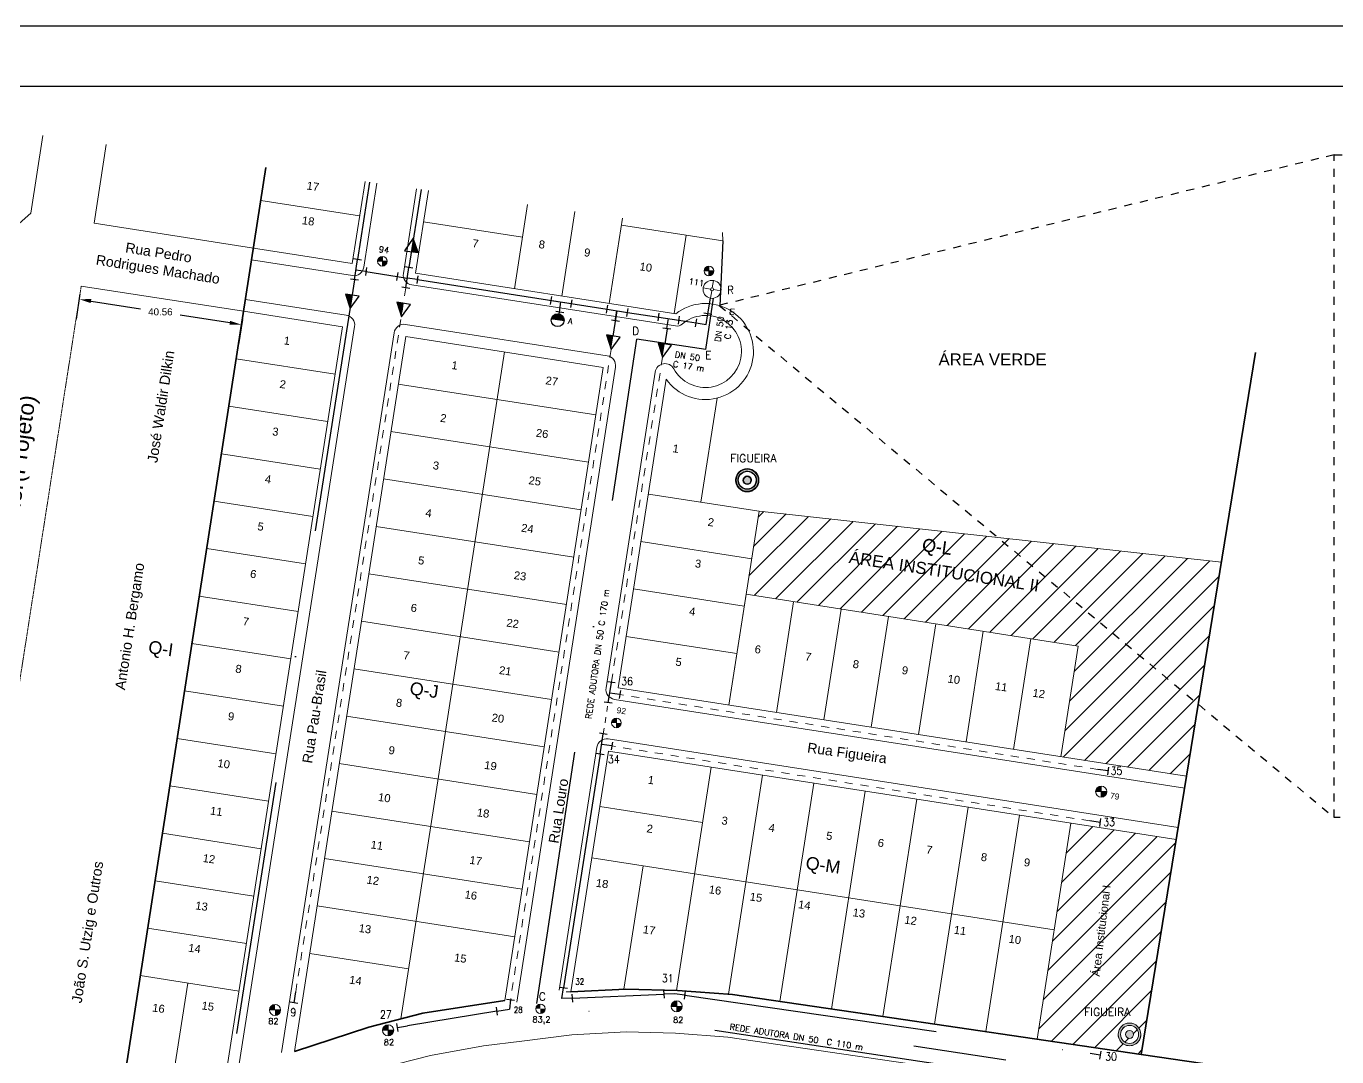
# Model space of a CAD drawing. Header units: millimetres. Extents: x 100 to 940, y 100 to 694.
# Drawn here: x 269.4 to 596.9, y 436.5 to 693.9 of the extents above; entities that cross this region are included whole.
import ezdxf
from ezdxf.enums import TextEntityAlignment as Align

# ---------------------------------------------------------------- set-up
doc = ezdxf.new("R2010")
doc.units = ezdxf.units.MM
for name, pattern in [('DASHDOT', [25.4, 12.7, -6.35, 0, -6.35]), ('DASHED', [0.75, 0.5, -0.25]), ('TRACO_06', [8, 6, -2]), ('TRACO_15', [8, 2, -2, 2, -2])]:
    doc.linetypes.add(name, pattern=pattern)
for name, color, linetype, lineweight in [('AREA_LOTE', 7, 'Continuous', 5), ('COTAS EXTERNAS', 7, 'Continuous', 5), ('COTAS LOTES', 7, 'Continuous', 9), ('COTAS_LOTES', 7, 'Continuous', 0), ('DIVISA', 7, 'Continuous', 35), ('DIVISA LOTES', 7, 'Continuous', 20), ('DIVISA VIZINHOS', 7, 'Continuous', 9), ('FIGUEIRA', 7, 'Continuous', 5), ('MEIO-FIO', 7, 'Continuous', 0), ('NOME RUAS', 7, 'Continuous', 15), ('NUMERO LOTE', 7, 'Continuous', 5), ('NUMERO QUADRA', 7, 'Continuous', 20), ('REDE_AGUA', 1, 'TRACO_06', 20), ('SISTEMA VIARIO', 7, 'Continuous', 20), ('TEXTOS', 7, 'Continuous', 9)]:
    doc.layers.add(name, color=color, linetype=linetype, lineweight=lineweight)
for name, color, linetype in [('ARV', 7, 'Continuous'), ('entrada_booster', 7, 'Continuous'), ('MATO', 104, 'Continuous'), ('tubulação agua', 1, 'DASHDOT')]:
    doc.layers.add(name, color=color, linetype=linetype)
doc.styles.add('2mm', font='romans.shx', dxfattribs={"height": 2})
doc.styles.add('3_5mm', font='romans.shx', dxfattribs={"height": 3.5})
doc.styles.get("Standard").update_dxf_attribs({"font": 'arial.ttf'})
doc.dimstyles.get("Standard").update_dxf_attribs({"dimtxt": 3, "dimasz": 3, "dimexe": 5, "dimexo": 2, "dimgap": 2, "dimtad": 0, "dimtih": 1, "dimtoh": 1, "dimdec": 4, "dimzin": 0, "dimdsep": 46, "dimtxsty": 'Standard', "dimcen": 2, "dimadec": 0, "dimazin": 0, "dimtfac": 1, "dimtdec": 4, "dimtofl": 0, "dimtmove": 0, "dimatfit": 3, "dimfxl": 1, "dimtolj": 1, "dimtzin": 0, "dimarcsym": 0})

# ---------------------------------------------------------------- blocks, each defined once
blk = doc.blocks.new('*D21')
at = {"layer": 'COTAS LOTES', "color": 0, "lineweight": -2, "transparency": 16777216}
for p, q in [((282.82, 627.07), (281.84, 620.81)), ((285.58, 625.29), (297.92, 623.36)), ((320.24, 619.86), (307.89, 621.8)), ((323.41, 620.71), (322.43, 614.46))]:
    blk.add_line(p, q, dxfattribs=at)
at = {"layer": 'COTAS LOTES', "color": 0, "transparency": 16777216}
for points in [[(285.65, 625.78), (285.5, 624.8), (282.61, 625.75)], [(320.32, 620.36), (320.16, 619.37), (323.21, 619.4)]]:
    blk.add_solid(points, dxfattribs=at)
at = {"layer": 'Defpoints', "color": 0, "transparency": 16777216}
for p in [(283.13, 629.04), (323.72, 622.69), (323.21, 619.4)]:
    blk.add_point(p, dxfattribs=at)
at = {"layer": 'COTAS LOTES', "transparency": 16777216, "insert": (302.91, 622.58), "char_height": 1.75, "attachment_point": 5}
blk.add_mtext('\\A1;40.56', dxfattribs=at)

msp = doc.modelspace()

# ---------------------------------------------------------------- hatches: boundary and pattern name
msp.add_hatch(color=1).paths.add_polyline_path([(400.59651, 620.72603), (403.77912, 620.28596, 0.034364084), (403.79426, 620.50599, 0.933555148)])
at = {"layer": 'ARV'}
h = msp.add_hatch(color=1, dxfattribs=at)
h.paths.add_polyline_path([(365.72562, 637.62581), (367.32181, 637.40947), (366.13677, 640.88065)])
h.paths.add_polyline_path([(365.63303, 637.63835), (365.72562, 637.62581), (366.13677, 640.88065), (366.09068, 641.01565)])
h = msp.add_hatch(color=1, dxfattribs=at)
h.paths.add_polyline_path([(350.78614, 626.76983), (349.19737, 627.03521), (350.27497, 623.52919)])
h.paths.add_polyline_path([(350.8783, 626.75444), (350.78614, 626.76983), (350.27497, 623.52919), (350.31688, 623.39283)])
h = msp.add_hatch(color=1, dxfattribs=at)
h.paths.add_polyline_path([(363.62402, 624.76006), (362.03525, 625.02543), (363.11285, 621.51942)])
h.paths.add_polyline_path([(363.71618, 624.74467), (363.62402, 624.76006), (363.11285, 621.51942), (363.15476, 621.38306)])
h = msp.add_hatch(color=1, dxfattribs=at)
h.paths.add_polyline_path([(415.99036, 616.5622), (414.40159, 616.82758), (415.47918, 613.32156)])
h.paths.add_polyline_path([(416.08252, 616.54681), (415.99036, 616.5622), (415.47918, 613.32156), (415.5211, 613.1852)])
h = msp.add_hatch(color=1, dxfattribs=at)
h.paths.add_polyline_path([(428.84299, 614.60981), (427.25422, 614.87519), (428.33182, 611.36917)])
h.paths.add_polyline_path([(428.93515, 614.59442), (428.84299, 614.60981), (428.33182, 611.36917), (428.37373, 611.23281)])
at = {"layer": 'COTAS LOTES'}
h = msp.add_hatch(dxfattribs=at)
h.set_pattern_fill('ANSI31', color=256, scale=35, style=0)
h.set_pattern_definition([(45, (63.077, 361.54), (-3.093592, 3.093592), [])])
h.paths.add_polyline_path([(532.26333, 539.13885), (527.934, 511.47557), (558.15239, 506.74636, -0.419910367), (559.52067, 507.74632), (568.08471, 560.06345), (452.52051, 572.87431), (449.27351, 552.12685)])
h.paths.add_polyline_path([(530.0179, 521.3696), (531.14533, 528.57358), (533.73876, 528.1677), (532.61133, 520.96372)], flags=24)
h.paths.add_polyline_path([(492.6644, 548.98959), (499.86838, 547.86216), (499.46251, 545.26873), (492.25853, 546.39616)], flags=24)
h.paths.add_polyline_path([(562.16938, 523.93404), (563.68014, 533.58737), (560.65447, 534.0609), (559.14371, 524.40756)], flags=24)
h.paths.add_polyline_path([(452.90044, 557.42696), (454.20826, 565.78358), (451.61482, 566.18945), (450.307, 557.83284)], flags=24)
h.paths.add_polyline_path([(540.53797, 510.13843), (548.17129, 509.06564), (548.55749, 511.81363), (540.92418, 512.88643)], flags=24)
h.paths.add_polyline_path([(470.15734, 564.3636), (527.99286, 555.57137), (527.31653, 551.12248), (469.48102, 559.91471)], flags=24)
h.paths.add_polyline_path([(477.74287, 553.08352), (508.14359, 548.46196), (508.93263, 553.65233), (478.53192, 558.27388)], flags=24)
h.paths.add_polyline_path([(492.25613, 566.63175), (502.29085, 565.22146), (501.62282, 560.46817), (491.5881, 561.87846)], flags=24)
h = msp.add_hatch(dxfattribs=at)
h.set_pattern_fill('ANSI31', color=256, scale=35, style=0)
h.set_pattern_definition([(45, (63.09, 361.5492), (-3.093592, 3.093592), [])])
h.paths.add_polyline_path([(556.75495, 490.78154), (530.41279, 494.90412), (521.96435, 440.92084), (547.96631, 437.09231)])
h.paths.add_polyline_path([(547.86828, 442.09291, -1), (542.19844, 442.09291, -1)], flags=16)
h.paths.add_polyline_path([(547.29013, 442.09291, -1), (542.77659, 442.09291, -1)], flags=0)
h.paths.add_polyline_path([(546.02289, 442.09291, -1), (544.04382, 442.09291, -1)], flags=0)
h.paths.add_polyline_path([(538.81484, 492.76479), (547.05883, 491.60617), (546.67262, 488.85818), (538.42864, 490.01679)], flags=24)
h.paths.add_polyline_path([(548.66333, 461.65637), (549.88839, 469.1401), (552.47891, 468.71604), (551.25385, 461.23231)], flags=24)
h.paths.add_polyline_path([(525.77272, 464.9553), (527.0449, 472.72686), (529.63542, 472.3028), (528.36324, 464.53124)], flags=24)
h.paths.add_polyline_path([(534.3498, 450.67785), (538.63341, 485.75056), (541.61128, 485.38686), (537.32767, 450.31415)], flags=24)
h.paths.add_polyline_path([(538.39474, 456.99961), (540.81942, 476.85209), (544.12816, 476.44798), (541.70348, 456.5955)], flags=24)
h.paths.add_polyline_path([(533.55845, 446.20228), (546.9394, 446.19164), (546.94178, 449.19164), (533.56083, 449.20228)], flags=24)
h.paths.add_polyline_path([(530.41108, 442.36959), (538.65507, 441.21098), (538.26886, 438.46298), (530.02488, 439.6216)], flags=24)
at = {"layer": 'COTAS_LOTES'}
h = msp.add_hatch(color=256, dxfattribs=at)
h.paths.add_polyline_path([(537.99282, 502.7579), (537.99282, 504.16142, 0.414213562), (536.5893, 502.7579)])
h.paths.add_polyline_path([(537.99282, 502.7579), (537.99282, 501.35438, 0.414213562), (539.39634, 502.7579)])
h = msp.add_hatch(color=256, dxfattribs=at)
h.paths.add_polyline_path([(331.56342, 448.22432), (331.56342, 449.62784, 0.414213562), (330.1599, 448.22432)])
h.paths.add_polyline_path([(331.56342, 448.22432), (331.56342, 446.8208, 0.414213562), (332.96694, 448.22432)])
h = msp.add_hatch(color=256, dxfattribs=at)
h.paths.add_polyline_path([(431.91731, 449.13398), (431.91731, 450.5375, 0.414213562), (430.51379, 449.13398)])
h.paths.add_polyline_path([(431.91731, 449.13398), (431.91731, 447.73046, 0.414213562), (433.32083, 449.13398)])
h = msp.add_hatch(color=256, dxfattribs=at)
h.paths.add_polyline_path([(359.81648, 443.14066), (359.81648, 444.54418, 0.414213562), (358.41296, 443.14066)])
h.paths.add_polyline_path([(359.81648, 443.14066), (359.81648, 441.73714, 0.414213562), (361.22, 443.14066)])
at = {"layer": 'FIGUEIRA'}
h = msp.add_hatch(color=256, dxfattribs=at)
h.paths.add_polyline_path([(446.72122, 580.53576, 1), (452.38861, 580.54051, 1)])
h.paths.add_polyline_path([(451.81071, 580.54002, -1), (447.29912, 580.53624, -1)], flags=16)
h.paths.add_polyline_path([(450.54402, 580.53896, -1), (448.56581, 580.5373, -1)], flags=0)
h.paths.add_polyline_path([(440.5383, 584.63437), (460.60106, 584.63524), (460.60087, 589.13329), (440.5381, 589.13243)], flags=9)
h = msp.add_hatch(color=256, dxfattribs=at)
h.paths.add_polyline_path([(542.2376, 442.1256, 1), (547.90499, 442.13035, 1)])
h.paths.add_polyline_path([(547.32709, 442.12987, -1), (542.8155, 442.12609, -1)], flags=16)
h.paths.add_polyline_path([(546.06041, 442.12881, -1), (544.08219, 442.12715, -1)], flags=0)
h.paths.add_polyline_path([(536.05468, 446.22421), (556.11744, 446.22508), (556.11725, 450.72314), (536.05448, 450.72227)], flags=9)
at = {"layer": 'TEXTOS'}
h = msp.add_hatch(color=256, dxfattribs=at)
h.paths.add_polyline_path([(358.38014, 636.41185, 0.414213562), (357.19325, 635.22496), (358.38014, 635.22496)])
h.paths.add_polyline_path([(359.56703, 635.22496), (358.38014, 635.22496), (358.38014, 634.03807, 0.414213562)])
h = msp.add_hatch(color=256, dxfattribs=at)
h.paths.add_polyline_path([(357.19325, 635.22496), (358.38014, 635.22496), (358.38014, 636.41185, 0.414213562)])
h.paths.add_polyline_path([(359.56703, 635.22496), (358.38014, 635.22496), (358.38014, 634.03807, 0.414213562)])
h = msp.add_hatch(color=256, dxfattribs=at)
h.paths.add_polyline_path([(438.79986, 632.8035), (439.98675, 632.8035), (439.98675, 633.99039, 0.414213562)])
h.paths.add_polyline_path([(441.17365, 632.8035), (439.98675, 632.8035), (439.98675, 631.6166, 0.414213562)])
h = msp.add_hatch(color=256, dxfattribs=at)
h.paths.add_polyline_path([(439.98675, 633.99039, 0.414213562), (438.79986, 632.8035), (439.98675, 632.8035)])
h.paths.add_polyline_path([(441.17365, 632.8035), (439.98675, 632.8035), (439.98675, 631.6166, 0.414213562)])
h = msp.add_hatch(color=256, dxfattribs=at)
h.paths.add_polyline_path([(416.84736, 521.09766, 0.414213562), (415.66047, 519.91077), (416.84736, 519.91077)])
h.paths.add_polyline_path([(418.03426, 519.91077), (416.84736, 519.91077), (416.84736, 518.72388, 0.414213562)])
h = msp.add_hatch(color=256, dxfattribs=at)
h.paths.add_polyline_path([(415.66047, 519.91077), (416.84736, 519.91077), (416.84736, 521.09766, 0.414213562)])
h.paths.add_polyline_path([(418.03426, 519.91077), (416.84736, 519.91077), (416.84736, 518.72388, 0.414213562)])
h = msp.add_hatch(color=256, dxfattribs=at)
h.paths.add_polyline_path([(397.88553, 449.69838, 0.414213562), (396.69864, 448.51149), (397.88553, 448.51149)])
h.paths.add_polyline_path([(399.07243, 448.51149), (397.88553, 448.51149), (397.88553, 447.32459, 0.414213562)])
h = msp.add_hatch(color=256, dxfattribs=at)
h.paths.add_polyline_path([(396.69864, 448.51149), (397.88553, 448.51149), (397.88553, 449.69838, 0.414213562)])
h.paths.add_polyline_path([(399.07243, 448.51149), (397.88553, 448.51149), (397.88553, 447.32459, 0.414213562)])

# ---------------------------------------------------------------- linework, layer by layer
at = {"color": 1}
msp.add_line((402.56164, 622.06834), (402.62659, 622.53806), dxfattribs=at)
for points in [[(100, 100), (940, 100), (940, 693.93939), (100, 693.93939)], [(150, 679), (925, 679), (925, 115), (150, 115)]]:
    msp.add_lwpolyline(points, close=True)
for points in [[(452.38861, 580.54051, -1), (446.72122, 580.53576, -1)], [(451.81071, 580.54002, -1), (447.29912, 580.53624, -1)], [(450.54402, 580.53896, -1), (448.56581, 580.5373, -1)]]:
    msp.add_lwpolyline(points, format="xyb", close=True)
msp.add_circle((402.18781, 620.50599), 1.60645, dxfattribs=at)
at = {"layer": 'ARV'}
msp.add_line((443.48221, 640.3377), (442.68678, 624.13677), dxfattribs=at)
at = {"layer": 'ARV', "color": 3}
for points in [[(452.38148, 580.33726, -0.991509749), (446.72533, 580.69077, -1.008562952)], [(452.38861, 580.54051, 1), (446.72122, 580.53576, 1)], [(452.38861, 580.53813, -1.02731589), (446.72533, 580.69077, -0.973002325), (452.38861, 580.54051, -1.027746773), (446.72533, 580.69077, -0.973410428)], [(452.38861, 580.54051, -1), (446.72122, 580.53576, -1)], [(446.72533, 580.69077, -1.008562952), (452.38148, 580.33726, -0.991509749)], [(452.38861, 580.54051, -1), (446.72122, 580.53576, -1)], [(451.81035, 580.49785, -1.045583869), (447.31201, 580.779, -0.956403431)], [(451.81035, 580.49785, -0.990695185), (447.29912, 580.53624, -0.026961), (447.31201, 580.779, -0.956403431)], [(451.81071, 580.54002, -1), (447.29912, 580.53624, -1)], [(447.31201, 580.779, -0.956403431), (451.81035, 580.49785, -1.045583869)], [(451.81071, 580.54002, -1), (447.29912, 580.53624, -1)], [(448.56583, 580.53115, -0.000264715), (448.56582, 580.5322, -3777.595086636), (448.56583, 580.53115, 0.99647665), (450.54402, 580.53813, 1), (448.56581, 580.53813, 0.001579016), (448.56583, 580.53189, 0.000185764)], [(450.54402, 580.53896, -1), (448.56581, 580.5373, -1)], [(450.46498, 580.15069, 1.224605183), (448.56581, 580.53813, 0.00176475), (448.56583, 580.53115, -1.229026007)], [(450.54402, 580.53896, -1), (448.56581, 580.5373, -1)]]:
    msp.add_lwpolyline(points, format="xyb", close=True, dxfattribs=at)
at = {"layer": 'COTAS EXTERNAS'}
for p, q in [((442.03151, 601.0561), (437.98297, 575.04431)), ((452.50164, 572.78459), (424.84668, 577.08887)), ((450.65694, 560.93247), (423.00199, 565.23675)), ((448.81225, 549.08034), (421.1573, 553.38463)), ((532.23828, 539.13052), (449.27342, 552.04337)), ((446.96756, 537.22822), (419.31261, 541.5325)), ((559.31745, 506.59098), (417.31419, 528.6927)), ((556.74702, 490.8054), (414.8546, 512.88987)), ((438.38206, 495.06556), (412.70246, 499.0624)), ((526.26223, 468.23684), (410.70404, 486.2226))]:
    msp.add_line(p, q, dxfattribs=at)
for points in [[(446.72122, 580.53576, -1), (452.38861, 580.54051, -1)], [(447.29912, 580.53624, -1), (451.81071, 580.54002, -1)], [(448.56581, 580.5373, -1), (450.54402, 580.53896, -1)], [(547.90499, 442.13035, -1), (542.2376, 442.1256, -1)], [(547.32709, 442.12987, -1), (542.8155, 442.12609, -1)], [(546.06041, 442.12881, -1), (544.08219, 442.12715, -1)]]:
    msp.add_lwpolyline(points, format="xyb", close=True, dxfattribs=at)
at = {"layer": 'COTAS_LOTES'}
for p, q in [((536.5893, 502.7579), (539.39634, 502.7579)), ((537.99282, 504.16142), (537.99282, 501.35438)), ((430.51379, 449.13398), (433.32083, 449.13398)), ((431.91731, 450.5375), (431.91731, 447.73046)), ((330.1599, 448.22432, 63.85201), (332.96694, 448.22432, 63.85201)), ((358.41296, 443.14066), (361.22, 443.14066)), ((359.81648, 444.54418), (359.81648, 441.73714))]:
    msp.add_line(p, q, dxfattribs=at)
for centre in [(537.99282, 502.7579), (331.56342, 448.22432, 63.85201), (431.91731, 449.13398), (359.81648, 443.14066)]:
    msp.add_circle(centre, 1.40352, dxfattribs=at)
at = {"layer": 'Defpoints', "color": 0, "linetype": 'ByBlock'}
for p in [(422.22199, 453.00403), (422.22199, 453.00402), (384.41198, 450.23526)]:
    msp.add_point(p, dxfattribs=at)
at = {"layer": 'DIVISA'}
for p, q in [((329.30332, 658.67427), (291.5118, 415.86437)), ((576.55521, 612.45199), (548.00273, 437.10475)), ((405.49135, 452.73117), (419.17618, 453.44898)), ((419.17618, 453.44898), (432.15757, 453.11443)), ((432.15757, 453.11443), (445.88467, 452.08103)), ((445.88467, 452.08103), (482.86157, 446.66823)), ((368.45027, 447.40072), (388.97445, 450.60283)), ((354.99936, 443.95124), (368.45027, 447.40072)), ((482.86157, 446.66823), (521.30468, 441.0408)), ((336.41264, 437.87071), (354.99936, 443.95124)), ((521.30468, 441.0408), (548.00717, 437.132)), ((548.00717, 437.132), (597.59119, 429.87373))]:
    msp.add_line(p, q, dxfattribs=at)
at = {"layer": 'DIVISA LOTES'}
for p, q in [((328.01272, 650.38216), (352.70464, 646.53905)), ((394.62138, 649.37263), (391.3547, 628.38423)), ((406.49739, 647.68142), (403.20682, 626.53954)), ((418.37853, 645.98949), (415.06406, 624.69405)), ((368.66119, 645.06714), (393.35311, 641.22403)), ((418.11342, 644.28616), (443.48221, 640.3377)), ((443.48221, 640.3377), (443.37239, 642.43023)), ((434.29837, 641.7671), (431.249, 622.17499)), ((388.89511, 612.5814), (362.96713, 445.99458)), ((321.86374, 610.87509), (346.55566, 607.03198)), ((362.35849, 604.57239), (411.74234, 596.88617)), ((320.01905, 599.02297), (344.71097, 595.17986)), ((360.5138, 592.72027), (409.89764, 585.03405)), ((318.17435, 587.17084), (342.86628, 583.32773)), ((358.66911, 580.86814), (408.05295, 573.18192)), ((316.32966, 575.31872), (341.02158, 571.47561)), ((356.82441, 569.01602), (406.20826, 561.3298)), ((314.48497, 563.4666), (339.17689, 559.62349)), ((354.97972, 557.1639), (404.36356, 549.47768)), ((312.64028, 551.61448), (337.3322, 547.77137)), ((353.13503, 545.31178), (402.51887, 537.62556)), ((310.79558, 539.76235), (335.48751, 535.91924)), ((351.29034, 533.45965), (400.67418, 525.77343)), ((308.95089, 527.91023), (333.64281, 524.06712)), ((349.44564, 521.60753), (398.82949, 513.92131)), ((307.1062, 516.05811), (331.79812, 512.215)), ((347.60095, 509.75541), (396.98479, 502.06919)), ((305.2615, 504.20599), (329.95343, 500.36288)), ((345.75626, 497.90329), (395.1401, 490.21707)), ((303.41681, 492.35386), (328.10873, 488.51075)), ((343.91156, 486.05116), (393.29541, 478.36494)), ((301.57212, 480.50174), (326.26404, 476.65863)), ((342.06687, 474.19904), (391.45072, 466.51282)), ((299.72743, 468.64962), (324.41935, 464.80651)), ((340.22218, 462.34692), (364.9141, 458.50381)), ((297.88273, 456.7975), (322.57466, 452.95439)), ((309.73486, 454.9528), (304.70309, 422.62376))]:
    msp.add_line(p, q, dxfattribs=at)
at = {"layer": 'entrada_booster', "linetype": 'TRACO_15'}
for p, q in [((596.17004, 661.8228), (442.54124, 624.21468)), ((442.54124, 624.21468), (596.17004, 496.32818))]:
    msp.add_line(p, q, dxfattribs=at)
msp.add_lwpolyline([(596.17004, 661.8228), (737.71171, 661.8228), (737.71171, 496.32818), (596.17004, 496.32818)], close=True, dxfattribs=at)
at = {"layer": 'FIGUEIRA'}
for centre, radius in [((449.55491, 580.53813), 2.8337), ((449.55491, 580.53813), 2.2558), ((449.55491, 580.53813), 0.98911), ((545.0713, 442.12798), 2.8337), ((545.0713, 442.12798), 2.2558), ((545.0713, 442.12798), 0.98911)]:
    msp.add_circle(centre, radius, dxfattribs=at)
at = {"layer": 'MATO'}
for points in [[(451.81071, 580.54002, -1), (447.29912, 580.53624, -1)], [(450.54402, 580.53896, -1), (448.56581, 580.5373, -1)]]:
    msp.add_lwpolyline(points, format="xyb", close=True, dxfattribs=at)
at = {"layer": 'MEIO-FIO'}
for p, q in [((357.01401, 654.72812), (353.74611, 633.73192)), ((366.91069, 653.31878), (363.62288, 632.19468)), ((325.70685, 635.56701), (350.89261, 631.64704)), ((365.70776, 629.34117), (431.66028, 619.07617)), ((324.16961, 625.69024), (349.35537, 621.77027)), ((351.44025, 618.91677), (321.76099, 429.27435)), ((364.17052, 619.4644), (414.54204, 611.62446)), ((361.31999, 617.37058), (333.18786, 437.61389)), ((416.62692, 608.77096), (391.93748, 450.14165)), ((426.55359, 607.5543), (414.2743, 528.66004)), ((558.85628, 503.62795), (416.35918, 525.80654)), ((557.20819, 493.76843), (414.82193, 515.92977)), ((411.96843, 513.84489), (402.52832, 453.19234)), ((411.96843, 513.84489), (402.52832, 453.19234))]:
    msp.add_line(p, q, dxfattribs=at)
msp.add_lwpolyline([(184.84323, 387.10115), (220.58061, 387.12928), (230.73301, 387.84183), (240.36876, 389.05719), (252.11841, 391.21223), (259.30327, 392.77739), (266.29242, 394.70629), (276.64146, 398.0183), (286.27524, 401.59665), (295.89179, 406.09097), (319.67394, 418.27726), (332.39504, 424.34986), (345.14646, 429.47476), (357.99371, 433.67766), (370.3956, 436.85812), (383.68369, 439.24137), (393.26917, 440.43997), (405.70907, 442.03251), (419.31874, 442.74637), (431.61802, 442.42941), (444.70721, 441.44403), (595.243, 419.4081)], dxfattribs=at)
for centre, radius, start, end in [((351.27692, 634.11623), 2.49892, 261.1533275, 351.1533275), ((366.09207, 631.81036), 2.49892, 171.1533275, 261.1533275), ((348.97105, 619.30108), 2.49892, 351.1533275, 81.1533275), ((363.78621, 616.99521), 2.49892, 81.1533275, 171.1533275), ((439.10636, 612.68878), 8.99611, 208.6921104, 130.4848943), ((431.96772, 621.05152), 1.99914, 261.1533275, 310.4848943), ((414.15773, 609.15527), 2.49892, 351.1533275, 81.1533275), ((429.02278, 607.16998), 2.49892, 28.6921104, 171.1533275), ((416.74349, 528.27573), 2.49892, 171.1533275, 261.1533275), ((414.43762, 513.46057), 2.49892, 81.1533275, 171.1533275)]:
    msp.add_arc(centre, radius, start, end, dxfattribs=at)
at = {"layer": 'REDE_AGUA', "color": 5, "linetype": 'Continuous', "ltscale": 0.75}
for p, q in [((440.80994, 628.58101), (441.12948, 630.43741)), ((438.53153, 628.6082), (440.39445, 628.28754)), ((440.36613, 626.00265), (440.68567, 627.85906)), ((441.11641, 628.16327), (442.96631, 627.84484))]:
    msp.add_line(p, q, dxfattribs=at)
at = {"layer": 'REDE_AGUA', "linetype": 'TRACO_15'}
for p, q in [((364.23644, 628.61468), (336.73587, 452.767)), ((415.5211, 613.1852), (390.38964, 450.69696)), ((428.37284, 611.23159), (415.59632, 530.0531)), ((537.17666, 508.30463), (417.71501, 527.00052)), ((535.15491, 495.46279), (415.70639, 514.16619))]:
    msp.add_line(p, q, dxfattribs=at)
at = {"layer": 'REDE_AGUA', "linetype": 'TRACO_15', "ltscale": 0.7}
msp.add_line((413.58627, 517.20943), (414.77418, 524.98801), dxfattribs=at)
at = {"layer": 'REDE_AGUA', "color": 5, "linetype": 'Continuous', "ltscale": 0.75}
for radius in [2.25, 0.36634]:
    msp.add_circle((440.75431, 628.21891), radius, dxfattribs=at)
at = {"layer": 'SISTEMA VIARIO'}
for p, q in [((273.56524, 666.61166), (270.55342, 647.26081)), ((289.39992, 664.35672), (286.34489, 644.72821)), ((354.04501, 655.15092), (350.85994, 634.68693)), ((369.87969, 652.89598), (366.66277, 632.22734)), ((270.55342, 647.26081), (164.99166, 553.71974)), ((286.34489, 644.72821), (326.16802, 638.53004)), ((326.16802, 638.53004), (350.85994, 634.68693)), ((366.66277, 632.22734), (431.67972, 622.10795)), ((283.127, 629.0434), (323.70843, 622.72721)), ((323.70843, 622.72721), (348.40035, 618.8841)), ((348.40035, 618.8841), (318.9697, 429.79259)), ((364.20318, 616.42451), (336.41264, 437.87071)), ((364.20318, 616.42451), (413.58703, 608.73829)), ((413.58703, 608.73829), (388.97445, 450.60283)), ((429.31022, 605.76699), (417.31419, 528.6927)), ((452.50164, 572.78459), (444.96914, 524.38842)), ((452.50164, 572.78459), (568.02664, 560.07611)), ((449.27342, 552.04337), (444.96914, 524.38842)), ((461.12555, 550.19868), (456.82126, 522.54373)), ((472.97767, 548.35399), (468.67339, 520.69904)), ((484.82979, 546.5093), (480.52551, 518.85434)), ((496.68191, 544.6646), (492.37763, 517.00965)), ((508.53404, 542.81991), (504.22975, 515.16496)), ((520.38616, 540.97522), (516.08188, 513.32026)), ((532.23828, 539.13052), (527.934, 511.47557)), ((414.8546, 512.88987), (405.49135, 452.73117)), ((440.5342, 508.89304), (431.8539, 453.12226)), ((453.374, 506.89462), (444.85474, 452.15857)), ((466.2138, 504.89621), (457.72378, 450.34798)), ((479.05359, 502.89779), (470.58167, 448.4658)), ((491.89339, 500.89937), (483.43956, 446.58362)), ((504.73319, 498.90095), (496.29745, 444.70144)), ((517.57299, 496.90254), (509.15534, 442.81926)), ((530.41279, 494.90412), (522.01323, 440.93708)), ((423.54384, 484.22418), (418.75044, 453.42665))]:
    msp.add_line(p, q, dxfattribs=at)
at = {"layer": 'SISTEMA VIARIO', "linetype": 'DASHED', "ltscale": 0.35}
msp.add_line((261.52972, 490.28122), (283.127, 629.0434), dxfattribs=at)
at = {"layer": 'SISTEMA VIARIO'}
msp.add_arc((439.10636, 612.68878), 11.99482, 215.2443594, 128.2543942, dxfattribs=at)
at = {"layer": 'TEXTOS'}
for p, q in [((358.38014, 636.41185), (358.38014, 634.03807)), ((357.19325, 635.22496), (359.56703, 635.22496)), ((438.79986, 632.8035), (441.17365, 632.8035)), ((439.98675, 633.99039), (439.98675, 631.6166)), ((416.84736, 521.09766), (416.84736, 518.72388)), ((404.34531, 452.78128), (406.7191, 452.78128))]:
    msp.add_line(p, q, dxfattribs=at)
for centre in [(358.38014, 635.22496), (439.98675, 632.8035), (416.84736, 519.91077), (397.88553, 448.51149)]:
    msp.add_circle(centre, 1.18689, dxfattribs=at)
at = {"layer": 'tubulação agua', "ltscale": 5}
for p, q in [((355.18258, 654.98892), (352.16627, 635.69725)), ((368.06683, 653.15414), (365.01317, 633.68671)), ((354.28282, 632.65455), (362.07751, 631.43467)), ((351.39388, 630.62517), (320.21745, 431.47666)), ((367.12649, 630.6445), (414.57291, 623.25437)), ((439.7214, 622.08738), (440.38055, 626.00017)), ((416.98666, 622.87841), (415.99036, 616.5622)), ((419.64208, 622.45921), (427.42633, 621.30695)), ((432.42206, 620.51829), (436.79253, 619.83431)), ((412.81165, 512.13709), (403.65068, 453.72549)), ((405.7965, 451.20315), (428.71977, 452.14605)), ((433.93081, 451.91358), (535.21716, 437.34422)), ((387.01723, 447.93581), (364.6876, 444.24614))]:
    msp.add_line(p, q, dxfattribs=at)
at = {"layer": 'tubulação agua', "linetype": 'Continuous', "ltscale": 5}
for p, q in [((366.09068, 641.01565), (363.94425, 637.86723)), ((367.32181, 637.40947), (366.09068, 641.01565)), ((353.15125, 635.54683), (351.17417, 635.84876)), ((351.38809, 630.62544), (352.16271, 635.69779)), ((363.94425, 637.86723), (367.32181, 637.40947)), ((354.28282, 632.65455), (351.75687, 633.0403)), ((354.43379, 633.64309), (354.13186, 631.66601)), ((362.23578, 632.42207), (361.91924, 630.44728)), ((365.99491, 633.53678), (364.01784, 633.83871)), ((364.23175, 628.6154), (365.00638, 633.68775)), ((352.37672, 630.47508), (350.39964, 630.777)), ((362.07751, 631.43467), (364.60054, 631.03025)), ((365.22029, 628.46443), (363.24321, 628.76636)), ((367.12649, 630.6445), (364.60054, 631.03025)), ((367.27745, 631.63304), (366.97552, 629.65596)), ((349.19737, 627.03521), (350.31688, 623.39283)), ((352.55924, 626.47367), (349.19737, 627.03521)), ((350.31688, 623.39283), (352.55924, 626.47367)), ((400.40773, 624.46284), (400.71961, 626.43837)), ((405.47612, 623.66271), (405.78799, 625.63824)), ((365.39711, 624.4639), (362.03525, 625.02543)), ((362.03525, 625.02543), (363.15476, 621.38306)), ((363.15476, 621.38306), (365.39711, 624.4639)), ((400.56367, 625.45061), (405.63206, 624.65048)), ((403.73558, 622.36299), (401.76004, 622.67486)), ((402.62659, 622.53806), (402.97664, 625.06968)), ((414.41776, 622.27158), (414.72963, 624.24711)), ((414.57369, 623.25934), (419.64208, 622.45921)), ((416.58821, 620.35444), (416.98666, 622.87841)), ((416.63661, 620.3468), (416.98666, 622.87841)), ((419.48614, 621.47144), (419.79802, 623.44698)), ((427.27039, 620.31918), (427.58227, 622.29472)), ((440.70993, 621.93641), (438.73286, 622.23834)), ((417.62438, 620.19086), (415.64884, 620.50273)), ((427.42633, 621.30695), (432.49472, 620.50682)), ((429.44085, 618.40205), (429.8393, 620.92602)), ((432.58088, 621.50913), (432.26434, 619.53434)), ((436.63659, 618.84654), (436.94847, 620.82207)), ((436.79253, 619.83431), (439.31556, 619.42989)), ((439.31556, 619.42988), (439.7214, 622.08738)), ((417.76345, 616.26604), (414.40159, 616.82758)), ((414.40159, 616.82758), (415.5211, 613.1852)), ((415.5211, 613.1852), (417.76345, 616.26604)), ((430.42862, 618.24611), (428.45308, 618.55798)), ((429.56719, 618.3821), (428.93489, 614.59652)), ((427.25422, 614.87519), (428.37373, 611.23281)), ((430.61609, 614.31365), (427.25422, 614.87519)), ((428.37373, 611.23281), (430.61609, 614.31365)), ((416.58486, 529.90213), (414.60778, 530.20406)), ((414.8217, 524.98075), (415.59632, 530.0531)), ((417.71644, 527.00986), (415.19049, 527.39561)), ((417.8674, 527.9984), (417.56547, 526.02132)), ((415.81024, 524.82978), (413.83316, 525.13171)), ((414.57481, 517.05847), (412.59774, 517.3604)), ((412.81165, 512.13709), (413.58627, 517.20943)), ((415.70639, 514.16619), (413.18044, 514.55194)), ((415.85735, 515.15473), (415.55542, 513.17765)), ((413.80019, 511.98612), (411.82311, 512.28805)), ((539.70261, 507.91888), (537.17666, 508.30463)), ((539.85357, 508.90742), (539.55165, 506.93034)), ((537.69156, 495.07537), (535.16561, 495.46112)), ((537.84252, 496.06391), (537.54059, 494.08683)), ((336.70663, 452.77147), (336.29495, 449.99988)), ((404.63922, 453.57453), (402.66214, 453.87646)), ((403.24484, 451.068), (403.65068, 453.72549)), ((405.74361, 452.20175), (405.84939, 450.20455)), ((428.66483, 453.14454), (428.7747, 451.14756)), ((431.40401, 452.29373), (428.71977, 452.14605)), ((433.93081, 451.91358), (431.40401, 452.29373)), ((434.07958, 452.90245), (433.78203, 450.92471)), ((337.2841, 449.85296), (335.3058, 450.1468)), ((387.1754, 446.9484), (386.85905, 448.92322)), ((389.40539, 450.88644), (391.39051, 450.6429)), ((390.39795, 450.76467), (390.11171, 448.43153)), ((405.7965, 451.20315), (403.24484, 451.068)), ((387.01723, 447.93581), (390.11171, 448.43153)), ((362.32271, 442.85455), (362.00636, 444.82938)), ((362.16454, 443.84196), (364.6876, 444.24614)), ((514.18973, 435.72028), (491.19512, 439.18735)), ((537.74396, 436.96406), (535.21716, 437.34422)), ((537.89273, 437.95294), (537.59518, 435.97519))]:
    msp.add_line(p, q, dxfattribs=at)
at = {"layer": 'tubulação agua', "color": 5, "ltscale": 5}
for p, q in [((439.17907, 613.17097), (441.11305, 625.99769)), ((396.96197, 449.81362), (421.98351, 615.76368)), ((439.17907, 613.17097), (421.98351, 615.76368)), ((504.22836, 433.64026), (396.96197, 449.81362))]:
    msp.add_line(p, q, dxfattribs=at)

# ---------------------------------------------------------------- texts
at = {"layer": 'AREA_LOTE', "linetype": 'ByBlock', "insert": (537.98054, 468.03236), "char_height": 2, "attachment_point": 5, "rotation": 83.0366667}
msp.add_mtext('Área Institucional I', dxfattribs=at)
at = {"layer": 'COTAS EXTERNAS', "style": '2mm'}
for s, p in [('D', (420.77175, 616.82487)), ('E', (439.0312, 610.79385)), ('C', (397.45758, 450.58354))]:
    msp.add_text(s, height=2, dxfattribs=at).set_placement(p)
at = {"layer": 'COTAS LOTES', "char_height": 1.5, "attachment_point": 5, "rotation": 352}
for s, insert in [('92', (418.09792, 522.96071)), ('79', (541.38281, 501.60949))]:
    msp.add_mtext(s, dxfattribs=dict(at, insert=insert))
at = {"layer": 'COTAS_LOTES', "style": '3_5mm', "width": 0.85}
for s, height, p in [('R', 2, (445.37552, 628.05375)), ('36', 2, (419.53132, 530.34075)), ('34', 2, (416.21244, 510.88737, 63.85201)), ('35', 2, (541.80778, 507.98234)), ('33', 2, (539.95383, 495.16437, 63.85201)), ('32', 1.5, (407.7079, 455.29836, 63.85201)), ('31', 2, (429.67458, 456.13278, 63.85201)), ('9', 2, (336.14374, 447.63974, 63.85201)), ('28', 1.5, (392.31933, 448.27627, 63.85201)), ('27', 2, (359.24577, 447.08673, 63.85201)), ('30', 2, (540.45453, 436.57726, 63.85201))]:
    msp.add_text(s, height=height, rotation=0.2149714, dxfattribs=at).set_placement(p, align=Align.MIDDLE)
at = {"layer": 'COTAS_LOTES', "style": '3_5mm'}
for s, rotation, p in [('  C 13 m', 82.1020984, (444.96223, 618.65705, 63.85201)), ('A', 351.7954768, (405.35253, 620.31146)), ('DN 50', 82.1020984, (442.57983, 618.27513, 63.85201)), ('DN 50', 351.1375895, (434.61036, 611.5108, 63.85201)), ('  C 17 m', 351.1375895, (433.89574, 609.17682, 63.85201)), ('REDE ADUTORA DN 50 C 170 m', 82.1020984, (412.10969, 537.12896, 63.85201)), ('REDE ADUTORA DN 50  C 110 m', 351.1375895, (461.84407, 441.4904, 63.85201))]:
    msp.add_text(s, height=1.5, rotation=rotation, dxfattribs=at).set_placement(p, align=Align.MIDDLE)
at = {"layer": 'COTAS_LOTES', "char_height": 1.5, "attachment_point": 5, "style": '3_5mm'}
for s, insert, rotation in [('94', (358.7999, 638.09282), 351.7954768), ('111', (436.86613, 629.9749), 351.7954768), ('82', (331.14627, 445.44027, 63.85201), 0.2149714), ('83,2', (398.13558, 445.63065), 0.2149714), ('82', (432.29625, 445.75008), 0.2149714), ('82', (360.02607, 440.15719), 0.2149714)]:
    msp.add_mtext(s, dxfattribs=dict(at, insert=insert, rotation=rotation))
at = {"layer": 'DIVISA VIZINHOS', "linetype": 'ByBlock', "char_height": 2.5465044, "attachment_point": 5, "rotation": 81.2674202}
for s, insert in [('\\A1; José Waldir Dilkin', (302.9737, 598.45017)), ('\\A1; Antonio H. Bergamo', (295.54239, 543.49948)), ('\\A1; João S. Utzig e Outros', (284.98736, 467.12832))]:
    msp.add_mtext(s, dxfattribs=dict(at, insert=insert))
at = {"layer": 'FIGUEIRA', "style": '2mm'}
for p in [(445.2972, 585.01689), (533.71688, 446.72575)]:
    msp.add_text('FIGUEIRA', height=1.999137, rotation=0.0024794, dxfattribs=at).set_placement(p)
at = {"layer": 'NOME RUAS', "linetype": 'ByBlock', "attachment_point": 5}
for s, insert, char_height, rotation in [('Rua Pedro\\P Rodrigues Machado', (302.09275, 634.98098), 2.5, 351.0480349), (' Rua Ottomar  Schneider(Projeto)', (264.50948, 559.7092), 4.074407, 82.0480349), ('ÁREA INSTITUCIONAL II', (498.73694, 557.74304), 3, 351.3560061), ('Rua Pau-Brasil', (341.41997, 521.47583), 2.5, 81.0480349), ('Rua Louro', (402.40069, 497.9291), 2.5, 81.0480349)]:
    msp.add_mtext(s, dxfattribs=dict(at, insert=insert, char_height=char_height, rotation=rotation))
at = {"layer": 'NOME RUAS', "linetype": 'ByBlock', "insert": (510.85213, 610.708), "char_height": 3, "attachment_point": 5}
msp.add_mtext('ÁREA VERDE', dxfattribs=at)
at = {"layer": 'NUMERO LOTE', "linetype": 'ByBlock'}
for s, height, p in [('3', 1.99914, (436.37616, 558.82611)), ('4', 1.99914, (434.91701, 546.87043)), ('6', 1.99914, (451.28971, 537.41194)), ('7', 1.99914, (463.90134, 535.56788)), ('5', 1.99914, (431.52427, 534.27605)), ('8', 1.99914, (475.80623, 533.71498)), ('9', 1.99914, (488.06816, 532.17307)), ('10', 1.999137, (499.51048, 530.02559)), ('11', 1.999137, (511.3626, 528.1809)), ('12', 1.999137, (520.72731, 526.49462))]:
    msp.add_text(s, height=height, rotation=352.0480349, dxfattribs=at).set_placement(p)
at = {"layer": 'NUMERO LOTE', "linetype": 'ByBlock', "attachment_point": 5, "rotation": 352.0480349}
for s, insert, char_height in [('17', (341.03751, 653.96198), 1.999137), ('18', (339.85875, 645.28508), 1.999137), ('7', (381.64804, 639.66886), 1.99914), ('8', (398.23398, 639.42088), 1.99914), ('9', (409.56714, 637.39496), 1.99914), ('10', (424.21239, 633.74788), 1.999137), ('1', (334.53833, 615.38449), 1.99914), ('1', (376.44763, 609.22268), 1.99914), ('27', (400.72486, 605.31014), 1.999137), ('2', (333.51212, 604.51148), 1.99914), ('2', (373.6344, 596.04377), 1.99914), ('3', (331.66743, 592.65936), 1.99914), ('26', (398.32632, 592.20066), 1.999137), ('1', (431.70458, 588.44823), 1.99914), ('3', (371.7897, 584.19165), 1.99914), ('4', (329.82273, 580.80723), 1.99914), ('25', (396.48163, 580.34854), 1.999137), ('4', (369.94501, 572.33952), 1.99914), ('5', (327.97804, 568.95511), 1.99914), ('2', (440.47803, 570.05074), 1.99914), ('24', (394.63693, 568.49641), 1.999137), ('5', (368.10032, 560.4874), 1.99914), ('6', (326.13335, 557.10299), 1.99914), ('23', (392.79224, 556.64429), 1.999137), ('6', (366.25563, 548.63528), 1.99914), ('7', (324.28865, 545.25087), 1.99914), ('22', (390.94755, 544.79217), 1.999137), ('7', (364.41093, 536.78316), 1.99914), ('8', (322.44396, 533.39874), 1.99914), ('21', (389.10285, 532.94005), 1.999137), ('8', (362.56624, 524.93103), 1.99914), ('9', (320.59927, 521.54662), 1.99914), ('20', (387.25816, 521.08792), 1.999137), ('9', (360.72155, 513.07891), 1.99914), ('Rua Figueira', (474.44723, 512.03925), 2.5), ('10', (318.75458, 509.6945), 1.999137), ('19', (385.41347, 509.2358), 1.999137), ('1', (425.50589, 505.65632), 1.99914), ('10', (358.87685, 501.22679), 1.999137), ('11', (316.90988, 497.84238), 1.999137), ('18', (383.56878, 497.38368), 1.999137), ('2', (425.20291, 493.50551), 1.99914), ('3', (443.91236, 495.48735), 1.99914), ('4', (455.69538, 493.73087), 1.99914), ('5', (470.07818, 491.69414), 1.99914), ('11', (357.03216, 489.37467), 1.999137), ('6', (482.95559, 489.92471), 1.99914), ('7', (495.04791, 488.22713), 1.99914), ('12', (315.06519, 485.99025), 1.999137), ('17', (381.72408, 485.53156), 1.999137), ('8', (508.71041, 486.38584), 1.99914), ('9', (519.4642, 485.05474), 1.99914), ('12', (356.01398, 480.59815), 1.999137), ('18', (413.29968, 479.78482), 1.999137), ('16', (441.51505, 478.15359), 1.999137), ('13', (313.2205, 474.13813), 1.999137), ('16', (380.50864, 476.89686), 1.999137), ('15', (451.74997, 476.35411), 1.999137), ('14', (463.84686, 474.44177), 1.999137), ('13', (477.46399, 472.42692), 1.999137), ('12', (490.38417, 470.6036), 1.999137), ('13', (354.04717, 468.48848), 1.999137), ('17', (425.05182, 468.20284), 1.999137), ('11', (502.73352, 468.08624), 1.999137), ('10', (516.42297, 465.81816), 1.999137), ('14', (311.45374, 463.59557), 1.999137), ('15', (377.87502, 461.15007), 1.999137), ('14', (351.67949, 455.60996), 1.999137), ('16', (302.4579, 448.63208), 1.999137), ('15', (314.78784, 449.15542), 1.999137)]:
    msp.add_mtext(s, dxfattribs=dict(at, insert=insert, char_height=char_height))
at = {"layer": 'NUMERO QUADRA', "linetype": 'ByBlock', "attachment_point": 5}
for s, insert, char_height, rotation in [('Q-L', (496.90923, 563.50149), 3.198619, 352.0480349), ('Q-L', (496.93947, 563.54996), 3.2, 352), ('Q-I', (302.97063, 538.09551), 3.198619, 352.0480349), ('Q-J', (368.76723, 527.71599), 3.198619, 352.0480349), ('Q-M', (468.44599, 483.98914), 3.198619, 352.0480349)]:
    msp.add_mtext(s, dxfattribs=dict(at, insert=insert, char_height=char_height, rotation=rotation))

# ---------------------------------------------------------------- dimensions: what is measured, and where the dimension line sits
at = {"layer": 'COTAS LOTES', "color": 1}
dim = msp.add_aligned_dim(p1=(283.127, 629.0434), p2=(323.72065, 622.69045), distance=-3.33014, text='40.56', dimstyle='Standard', override={"dimtxt": 1.75, "dimclrt": 256, "dimtdec": 2}, dxfattribs=at)
dim.commit()
dim.dimension.update_dxf_attribs({"geometry": '*D21', "text_midpoint": (302.90892, 622.57683)})

doc.saveas('drawing.dxf')
